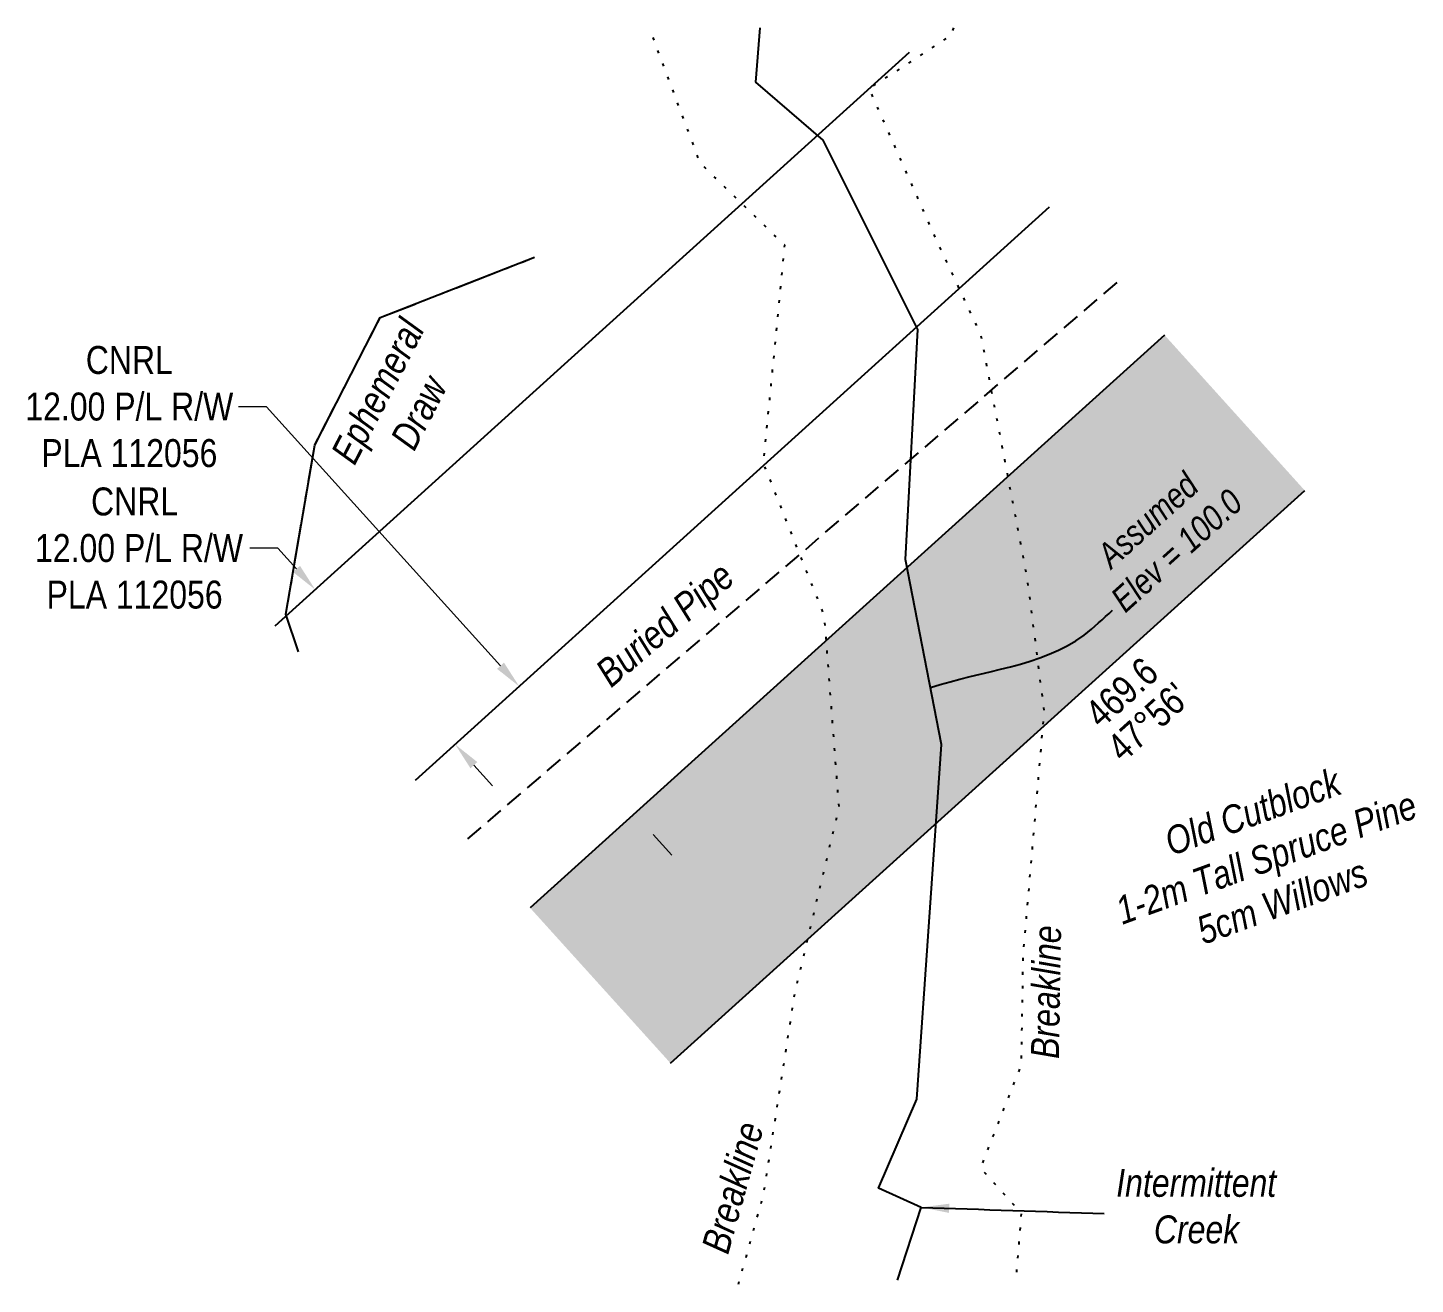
# Model space of a CAD drawing. Extents: x 355004 to 366534, y 6048595 to 6058688.
# Drawn here: x 363810 to 364306.9, y 6049820.9 to 6050270.8 of the extents above; entities that cross this region are included whole.
import ezdxf
from ezdxf.enums import TextEntityAlignment as Align

# ---------------------------------------------------------------- set-up
doc = ezdxf.new("R2010")
doc.units = 0
doc.header["$LTSCALE"] = 5
doc.header["$PDSIZE"] = 5
for name, pattern in [('foc-TOPO', [1, 0.2, -0.8]), ('foc-TOPO-ephemeral', [6.25, 3.125, -0.625, 0.625, -0.625, 0.625, -0.625]), ('UG_PIPE', [1.875, 1.25, -0.625])]:
    doc.linetypes.add(name, pattern=pattern)
doc.layers.get('Defpoints').update_dxf_attribs({"color": 9})
for name, color, linetype in [('AS-PIPE-UG', 44, 'UG_PIPE'), ('C-RW', 13, 'Continuous'), ('L-BD', 7, 'Continuous'), ('L-BD1', 253, 'Continuous'), ('P-PROPOSED', 10, 'Continuous'), ('P-PROPOSED-H', 21, 'Continuous'), ('T-BUSH-T', 110, 'Continuous'), ('T-DRAW', 143, 'foc-TOPO-ephemeral'), ('T-GENERAL', 48, 'foc-TOPO'), ('T-WATER', 160, 'Continuous'), ('T-WATER-T', 170, 'Continuous')]:
    doc.layers.add(name, color=color, linetype=linetype)
doc.layers.add('C-RW-T', color=13, linetype='Continuous', lineweight=9)
doc.layers.add('T-TEXT', color=48, linetype='Continuous', lineweight=18)
doc.styles.add('80CG', font='ARIALN.TTF', dxfattribs={"height": 10})
doc.styles.add('80L', font='ARIALN.TTF', dxfattribs={"height": 10})
doc.styles.add('80LS', font='ARIALNI.TTF', dxfattribs={"height": 10})
doc.styles.add('foc-LtypeFont', font='ARIALN.TTF', dxfattribs={"height": 7.35})
doc.styles.get("Standard").update_dxf_attribs({"font": 'ARIALN.TTF'})
doc.linetypes.add('foc-TOPO-flowdirection-NOLINE', pattern='A,0,[">",foc-LtypeFont,S=0.3,R=0,X=0,Y=-0.945],-20,[">",foc-LtypeFont,S=0.3,R=0,X=0,Y=-0.945],0', length=20)
doc.dimstyles.new('Compass 5 000', dxfattribs={"dimscale": 5, "dimtxt": 9, "dimasz": 2, "dimexe": 0.2, "dimexo": 0.0625, "dimgap": 0.5, "dimtad": 0, "dimtih": 1, "dimtoh": 1, "dimzin": 0, "dimdsep": 46, "dimtxsty": '80CG', "dimcen": 0.1, "dimse1": 1, "dimse2": 1, "dimclrd": 256, "dimclrt": 256, "dimaunit": 1, "dimadec": 4, "dimazin": 0, "dimtfac": 0.06, "dimtofl": 0, "dimtmove": 0, "dimatfit": 1, "dimfxl": 0.2, "dimtolj": 1, "dimtzin": 0, "dimlwd": -1, "dimarcsym": 0})

# ---------------------------------------------------------------- blocks, each defined once
blk = doc.blocks.new('*D640')
at = {"layer": 'C-RW-T', "transparency": 16777216}
for p, q in [((363899.54, 6050084.42), (363889.54, 6050084.42)), ((363906.25, 6050077), (363899.54, 6050084.42)), ((363969.77, 6050006.74), (363976.48, 6049999.32))]:
    blk.add_line(p, q, dxfattribs=at)
for points in [[(363907.48, 6050078.12), (363905.01, 6050075.88), (363912.95, 6050069.58)], [(363971.01, 6050007.86), (363968.54, 6050005.62), (363963.07, 6050014.16)]]:
    blk.add_solid(points, dxfattribs=at)
at = {"layer": 'Defpoints', "color": 0, "transparency": 16777216}
for p in [(363912.17, 6050068.87, -4423.45), (363912.95, 6050069.58), (363962.28, 6050013.45, -4423.45)]:
    blk.add_point(p, dxfattribs=at)
at = {"layer": 'C-RW-T', "transparency": 16777216, "insert": (363848.25, 6050084.42), "char_height": 10, "attachment_point": 5, "style": '80CG'}
blk.add_mtext('\\A1;CNRL\\P 12.00 P/L R/W\\PPLA 112056', dxfattribs=at)
blk = doc.blocks.new('*D720')
at = {"layer": 'C-RW-T', "transparency": 16777216}
for p, q in [((363895.44, 6050135.08), (363885.44, 6050135.08)), ((363979.32, 6050042.34), (363895.44, 6050135.08)), ((364033.99, 6049981.88), (364040.7, 6049974.46))]:
    blk.add_line(p, q, dxfattribs=at)
for points in [[(363980.55, 6050043.45), (363978.08, 6050041.22), (363986.02, 6050034.92)], [(364035.23, 6049983), (364032.76, 6049980.76), (364027.29, 6049989.3)]]:
    blk.add_solid(points, dxfattribs=at)
at = {"layer": 'Defpoints', "color": 0, "transparency": 16777216}
for p in [(363991.28, 6050039.67, -4423.45), (363986.02, 6050034.92), (364032.54, 6049994.05, -4423.45)]:
    blk.add_point(p, dxfattribs=at)
at = {"layer": 'C-RW-T', "transparency": 16777216, "insert": (363846.36, 6050135.08), "char_height": 10, "attachment_point": 5, "style": '80CG'}
blk.add_mtext('\\A1;CNRL\\P12.00 P/L R/W\\PPLA 112056', dxfattribs=at)

msp = doc.modelspace()

# ---------------------------------------------------------------- hatches: boundary and pattern name
at = {"layer": 'P-PROPOSED-H'}
h = msp.add_hatch(color=256, dxfattribs=at)
h.dxf.hatch_style = 1
h.paths.add_polyline_path([(363989.945, 6049955.602), (364040.227, 6049899.987), (364267.402, 6050105.038), (364217.166, 6050160.694)])

# ---------------------------------------------------------------- linework, layer by layer
at = {"layer": 'AS-PIPE-UG', "elevation": -4423.448, "flags": 128}
msp.add_lwpolyline([(363967.588, 6049980.33), (364200.142, 6050179.555)], dxfattribs=at)
at = {"layer": 'C-RW', "elevation": -4423.448}
for points in [[(363898.616, 6050056.618), (364125.751, 6050261.972)], [(364175.787, 6050206.537), (363948.728, 6050001.191)]]:
    msp.add_lwpolyline(points, dxfattribs=at)
at = {"layer": 'P-PROPOSED', "elevation": -4423.448, "flags": 128}
for points in [[(364217.166, 6050160.694), (363989.945, 6049955.602)], [(364040.227, 6049899.987), (364267.402, 6050105.038)]]:
    msp.add_lwpolyline(points, dxfattribs=at)
at = {"layer": 'T-DRAW', "elevation": -4423.448, "flags": 128}
msp.add_lwpolyline([(363906.988, 6050047.358), (363902.45, 6050060.751), (363912.745, 6050121.336), (363936.195, 6050166.976), (363991.49, 6050188.601)], dxfattribs=at)
at = {"layer": 'T-DRAW', "linetype": 'foc-TOPO-flowdirection-NOLINE', "elevation": -4423.448, "flags": 128}
msp.add_lwpolyline([(363906.988, 6050047.358), (363902.45, 6050060.751), (363912.745, 6050121.336), (363936.195, 6050166.976), (363991.49, 6050188.601)], dxfattribs=at)
at = {"layer": 'T-GENERAL', "elevation": -4423.448, "flags": 128}
for points in [[(364064.536, 6049820.886), (364073.55, 6049853.091), (364084.75, 6049925.236), (364100.57, 6049991.561), (364095.32, 6050060.256), (364073.5, 6050114.776), (364081.115, 6050192.906), (364050.885, 6050222.226), (364032.613, 6050270.767)], [(364141.567, 6050270.767), (364140.445, 6050267.961), (364111.27, 6050248.911), (364135.455, 6050194.546), (364151.26, 6050160.926), (364167.895, 6050073.651), (364173.95, 6050026.036), (364166.42, 6049938.856), (364165.735, 6049899.316), (364151.165, 6049862.556), (364165.81, 6049846.286), (364163.929, 6049823.383)]]:
    msp.add_lwpolyline(points, dxfattribs=at)
at = {"layer": 'T-WATER', "elevation": -4423.448, "flags": 128}
msp.add_lwpolyline([(364121.511, 6049822.317), (364129.995, 6049848.416), (364114.68, 6049855.241), (364128.455, 6049887.146), (364137.28, 6050014.161), (364124.315, 6050080.346), (364128.745, 6050162.751), (364094.865, 6050230.526), (364070.795, 6050251.301), (364072.283, 6050270.767)], dxfattribs=at)
at = {"layer": 'T-WATER', "linetype": 'foc-TOPO-flowdirection-NOLINE', "elevation": -4423.448, "flags": 128}
msp.add_lwpolyline([(364121.511, 6049822.317), (364129.995, 6049848.416), (364114.68, 6049855.241), (364128.455, 6049887.146), (364137.28, 6050014.161), (364124.315, 6050080.346), (364128.745, 6050162.751), (364094.865, 6050230.526), (364070.795, 6050251.301), (364072.283, 6050270.767)], dxfattribs=at)

# ---------------------------------------------------------------- texts
at = {"layer": 'AS-PIPE-UG', "insert": (364034.887, 6050061.035, -884.69), "char_height": 9.99673, "width": 66.27205, "attachment_point": 2, "rotation": 40.58596, "style": '80LS'}
msp.add_mtext('\\pt9.99673;Buried Pipe', dxfattribs=at)
at = {"layer": 'L-BD', "insert": (364183.752, 6050075.875), "char_height": 9, "attachment_point": 1, "rotation": 42.06976, "style": '80L'}
msp.add_mtext_dynamic_manual_height_columns('\\pi11.27927;{\\fArial Narrow|b0|i1|c0|p34;Assumed\\P\\pi4.36044;Elev = 100.0}', width=65.96849, gutter_width=45, heights=[0], dxfattribs=at)
at = {"layer": 'L-BD1'}
for s, p in [('469.6', (364201.714, 6050032.798)), ("47°56'", (364211.258, 6050022.224))]:
    msp.add_text(s, height=9.9966, rotation=42.06976, dxfattribs=at).set_placement(p, align=Align.MIDDLE_CENTER)
at = {"layer": 'T-BUSH-T', "insert": (364251.827, 6049978.321, -884.69), "char_height": 9.99673, "width": 132.66028, "attachment_point": 2, "rotation": 20, "style": '80LS'}
msp.add_mtext('1-2m Tall Spruce Pine\\P5cm Willows', dxfattribs=at)
at = {"layer": 'T-TEXT', "insert": (364246.951, 6049994.776, -884.69), "char_height": 9.99673, "width": 66.27205, "attachment_point": 2, "rotation": 20, "style": '80LS'}
msp.add_mtext('\\pt9.99673;Old Cutblock', dxfattribs=at)
at = {"layer": 'T-TEXT', "char_height": 10, "attachment_point": 1, "style": '80L'}
for insert, rotation in [((364169.058, 6049888.906, -4423.448), 89.00749), ((364047.72, 6049821.579, -4423.448), 74.36295)]:
    msp.add_mtext_dynamic_manual_height_columns('\\pi12.81069;{\\fArial Narrow|b0|i1|c0|p34;Breakline}', width=72.59955, gutter_width=49.983, heights=[0], dxfattribs=dict(at, insert=insert, rotation=rotation))
at = {"layer": 'T-WATER-T', "insert": (363914.224, 6050110.646, -4423.448), "char_height": 10, "attachment_point": 1, "rotation": 62.80573, "style": '80L'}
msp.add_mtext_dynamic_manual_height_columns('\\pi8.61901;{\\fArial Narrow|b0|i1|c0|p34;Ephemeral \\P\\pi22.8789;Draw}', width=72.59955, gutter_width=49.983, heights=[0], dxfattribs=at)
at = {"layer": 'T-WATER-T', "insert": (364192.103, 6049862.192, -4423.448), "char_height": 10, "attachment_point": 1, "style": '80L'}
msp.add_mtext_dynamic_manual_height_columns('\\pi7.72542;{\\fArial Narrow|b0|i1|c0|p34;Intermittent\\P\\pi21.23497;Creek}', width=72.59955, gutter_width=49.983, heights=[0], dxfattribs=at)

# ---------------------------------------------------------------- dimensions: what is measured, and where the dimension line sits
at = {"layer": 'C-RW-T'}
dim = msp.add_linear_dim(base=(363986.024, 6050034.92), p1=(364032.541, 6049994.049, -4423.448), p2=(363991.28, 6050039.673, -4423.448), angle=132.12542, text='CNRL\\P12.00 P/L R/W\\PPLA 112056', dimstyle='Compass 5 000', dxfattribs=at)
dim.commit()
dim.dimension.update_dxf_attribs({"geometry": '*D720', "text_midpoint": (363846.356, 6050135.083), "dimtype": 161})
dim = msp.add_aligned_dim(p1=(363962.282, 6050013.448, -4423.448), p2=(363912.171, 6050068.874, -4423.448), distance=-1.056, text='CNRL\\P 12.00 P/L R/W\\PPLA 112056', dimstyle='Compass 5 000', dxfattribs=at)
dim.commit()
dim.dimension.update_dxf_attribs({"geometry": '*D640', "text_midpoint": (363848.252, 6050084.418)})

# ---------------------------------------------------------------- leaders
at = {"layer": 'L-BD', "path_type": 1}
msp.add_leader([(364133.298, 6050034.493, -4423.448), (364188.318, 6050053.334, -4423.448), (364198.548, 6050062.178, -4423.448)], dimstyle='Compass 5 000', override={"dimgap": 0.5, "dimtad": 0}, dxfattribs=at)
at = {"layer": 'T-WATER-T', "path_type": 1}
msp.add_leader([(364129.995, 6049848.416, -4423.448), (364195.543, 6049846.197, -4423.448)], dimstyle='Compass 5 000', override={"dimgap": 0.5, "dimtad": 0}, dxfattribs=at)

doc.saveas('drawing.dxf')
